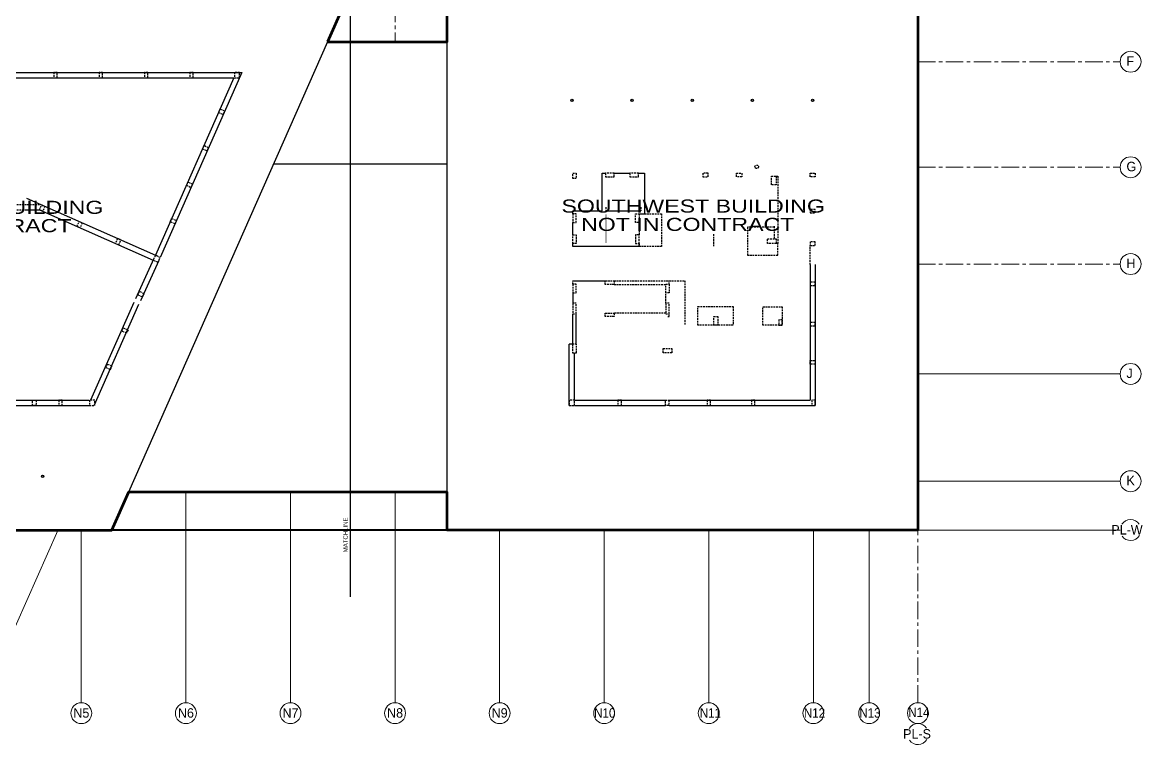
# Model space of a CAD drawing. Header units: inches. Extents: x -26500 to -19489, y -3216 to 2257.
# Drawn here: x -24144 to -20288, y -3216 to -732 of the extents above; entities that cross this region are included whole.
import ezdxf
from ezdxf.enums import TextEntityAlignment as Align

# ---------------------------------------------------------------- set-up
doc = ezdxf.new("R2010")
doc.units = ezdxf.units.IN
doc.header["$LTSCALE"] = 48
doc.header["$MEASUREMENT"] = 0
for name, pattern in [('A113$0$CENTER', [2, 1.25, -0.25, 0.25, -0.25]), ('NB - PH Mezzanine_plan$0$HIDDEN2', [0.1875, 0.125, -0.0625]), ('NB - PH Mezzanine_plan$0$PHANTOM2', [1.25, 0.625, -0.125, 0.125, -0.125, 0.125, -0.125])]:
    doc.linetypes.add(name, pattern=pattern)
for name, color, linetype in [('A113$0$A-ANNO-WEST', 8, 'Continuous'), ('A113$0$A-GRID-1DP0-15', 8, 'Continuous'), ('A113$0$A-GRID-GRDP0-15', 8, 'Continuous'), ('A113$0$C-PROP', 8, 'Continuous'), ('NB - PH Mezzanine_plan$0$stcbeams', 1, 'NB - PH Mezzanine_plan$0$HIDDEN2'), ('NB - PH Mezzanine_plan$0$STCCOLS1', 1, 'NB - PH Mezzanine_plan$0$HIDDEN2'), ('NB - PH Mezzanine_plan$0$STCCOLS2', 1, 'NB - PH Mezzanine_plan$0$HIDDEN2'), ('NB - PH Mezzanine_plan$0$STDROPS', 1, 'NB - PH Mezzanine_plan$0$HIDDEN2'), ('NB - PH Mezzanine_plan$0$STFLSLOPE', 1, 'NB - PH Mezzanine_plan$0$HIDDEN2'), ('NB - PH Mezzanine_plan$0$STMATCHLINE', 1, 'NB - PH Mezzanine_plan$0$HIDDEN2'), ('NB - PH Mezzanine_plan$0$STMETAL1', 1, 'NB - PH Mezzanine_plan$0$HIDDEN2'), ('NB - PH Mezzanine_plan$0$STREINFB', 1, 'NB - PH Mezzanine_plan$0$HIDDEN2'), ('NB - PH Mezzanine_plan$0$STSBEAMS1', 1, 'NB - PH Mezzanine_plan$0$HIDDEN2'), ('XREF', 7, 'Continuous')]:
    doc.layers.add(name, color=color, linetype=linetype)
doc.styles.add('A113$0$style-Arial', font='arial.ttf')
doc.styles.add('NB - PH Mezzanine_plan$0$au101s01', font='AU101S01.shx')

# ---------------------------------------------------------------- blocks, each defined once
blk = doc.blocks.new('A113')
at = {"layer": 'A113$0$A-ANNO-WEST', "lineweight": 30, "transparency": 33554687}
for p, q in [((-23093.1, -797.9), (-23779, -2347.1)), ((-22682, -2347.1), (-22682, -797.9)), ((-23279.2, -1218.4), (-22682, -1218.4))]:
    blk.add_line(p, q, dxfattribs=at)
at = {"layer": 'A113$0$A-ANNO-WEST', "lineweight": 53, "transparency": 33554687, "flags": 128}
blk.add_lwpolyline([(-23093.1, -797.9), (-22682, -797.9), (-22682, -676.9), (-21061, -676.9), (-21061, -2477.9), (-22682, -2477.9), (-22682, -2347.1), (-23779, -2347.1), (-23837.4, -2478.9), (-25502, -2478.9), (-25502, -2298.3), (-25518.8, -2282.5), (-25684.2, -2209.3), (-25076.1, -835.9), (-24911.1, -909), (-24842, -857.4), (-24842, -676.9), (-23039.5, -676.9), (-23093.1, -797.9)], close=True, dxfattribs=at)
at = {"layer": 'A113$0$A-GRID-1DP0-15', "lineweight": 13, "transparency": 33554687}
for centre in [(-20328.9, -866.9), (-20328.9, -1229.9), (-20328.9, -1562.9), (-20328.9, -1940.9), (-20328.9, -2309.9), (-23941, -3107.9), (-23581, -3107.9), (-23221, -3107.9), (-22861, -3107.9), (-22501, -3107.9), (-22141, -3107.9), (-21781, -3107.9), (-21421, -3107.9), (-21229, -3107.9), (-21061, -3107.9)]:
    blk.add_circle(centre, 36, dxfattribs=at)
for centre, start, end in [((-20328.9, -2477.9), 34.0743, 146.7799), ((-20328.9, -2477.9), 215.4208, 328.5678), ((-21060.8, -3179.9), 34.0743, 146.7799), ((-21060.8, -3179.9), 215.4208, 328.5678)]:
    blk.add_arc(centre, 36, start, end, dxfattribs=at)
at = {"layer": 'A113$0$A-GRID-GRDP0-15', "linetype": 'A113$0$CENTER', "lineweight": 0, "transparency": 33554687}
for p, q in [((-22861, 2113.2), (-22861, -797.9)), ((-21061, -3071.9), (-21061, 2112.4)), ((-21061, -866.9), (-20364.9, -866.9)), ((-21061, -1229.9), (-20364.9, -1229.9)), ((-21061, -1562.9), (-20364.9, -1562.9))]:
    blk.add_line(p, q, dxfattribs=at)
at = {"layer": 'A113$0$A-GRID-GRDP0-15', "lineweight": 0, "transparency": 33554687}
for p, q in [((-21061, -1940.9), (-20364.9, -1940.9)), ((-21061, -2309.9), (-20364.9, -2309.9)), ((-23581, -2347.1), (-23581, -3071.9)), ((-23221, -2347.1), (-23221, -3071.9)), ((-22861, -2347.1), (-22861, -3071.9)), ((-24199.7, -2880.7), (-24021.8, -2478.9)), ((-23941, -2478.9), (-23941, -3071.9)), ((-23836.9, -2477.9), (-22682, -2477.9)), ((-22501, -2477.9), (-22501, -3071.9)), ((-22141, -2477.9), (-22141, -3071.9)), ((-21781, -2477.9), (-21781, -3071.9)), ((-21421, -2477.9), (-21421, -3071.9)), ((-21229, -2477.9), (-21229, -3071.9)), ((-21061, -2477.9), (-20364.9, -2477.9))]:
    blk.add_line(p, q, dxfattribs=at)
at = {"layer": 'A113$0$C-PROP', "lineweight": 40, "transparency": 33554687, "flags": 128}
blk.add_lwpolyline([(-22682, -2477.9), (-23836.9, -2477.9)], dxfattribs=at)
at = {"layer": 'A113$0$A-ANNO-WEST', "lineweight": 53, "transparency": 33554687, "style": 'A113$0$style-Arial', "width": 1.266666}
for s, p in [('NORTHWEST BUILDING', (-24320.8, -1367.7)), ('SOUTHWEST BUILDING', (-21834.7, -1363.4)), ('NOT IN CONTRACT', (-24341.9, -1430.7)), ('NOT IN CONTRACT', (-21853.6, -1426.4))]:
    blk.add_text(s, height=45, dxfattribs=at).set_placement(p, align=Align.MIDDLE_CENTER)
at = {"layer": 'A113$0$A-GRID-1DP0-15', "lineweight": 13, "transparency": 33554687, "style": 'A113$0$style-Arial', "width": 0.95}
for s, p in [('F', (-20343.2, -880.7)), ('G', (-20343.2, -1243.7)), ('H', (-20343.2, -1576.7)), ('J', (-20343.2, -1954.7)), ('K', (-20343.2, -2323.7)), ('PL-W', (-20395.3, -2493.3)), ('N5', (-23968.5, -3123.3)), ('N6', (-23608.5, -3123.3)), ('N7', (-23248.5, -3123.3)), ('N8', (-22888.5, -3123.3)), ('N9', (-22528.5, -3123.3)), ('PL-S', (-21112, -3195.3))]:
    blk.add_text(s, height=32.5, dxfattribs=at).set_placement(p)
at = {"layer": 'A113$0$A-GRID-1DP0-15', "lineweight": 13, "transparency": 33554687, "style": 'A113$0$style-Arial', "width": 0.876923}
for s, p in [('N10', (-22139, -3123.3)), ('N11', (-21775.3, -3123.3)), ('N12', (-21417.1, -3123.3)), ('N13', (-21226.2, -3123.3)), ('N14', (-21057.8, -3121.1))]:
    blk.add_text(s, height=32.5, dxfattribs=at).set_placement(p, align=Align.CENTER)
blk = doc.blocks.new('NB - PH Mezzanine_plan')
at = {"layer": 'NB - PH Mezzanine_plan$0$stcbeams', "linetype": 'Continuous', "transparency": 33554687}
for p, q in [((-22147.7, -1250.4), (-22137, -1250.4)), ((-22147.7, -1379.3), (-22147.7, -1250.4)), ((-22107.5, -1250.3), (-22054, -1250.3)), ((-22024, -1250.3), (-22002.8, -1250.3)), ((-22002.8, -1250.3), (-22002.8, -1391.3)), ((-24129.5, -1336.6), (-23686.2, -1532.8)), ((-24129.2, -1376), (-24084.8, -1376)), ((-24084.8, -1376), (-23693.6, -1549.2)), ((-22249, -1379.3), (-22147.7, -1379.3)), ((-22249, -1389.9), (-22249, -1379.3)), ((-22135.7, -1379.3), (-22014.8, -1379.3)), ((-22249, -1461.9), (-22249, -1419.9)), ((-22002.8, -1391.3), (-22021, -1391.3)), ((-22249, -1502.3), (-22249, -1491.9)), ((-22021, -1502.4), (-22249, -1502.3)), ((-23691, -1543.6), (-23754.3, -1682.6)), ((-23674.6, -1551), (-23737.8, -1689.9)), ((-22249, -1620.8), (-22137.1, -1620.8)), ((-23907.9, -2029.6), (-23759.2, -1693.6)), ((-22249, -1661.9), (-22249, -1697.9)), ((-23896.1, -2047.6), (-23742.7, -1700.8)), ((-22249, -1837.9), (-22249, -1733.9)), ((-22237, -1837.9), (-22237, -1733.9)), ((-22250, -1837.9), (-22261.1, -1837.9)), ((-22261.1, -2049.1), (-22261.1, -1837.9)), ((-22243.1, -2031.1), (-22243.1, -1867.9)), ((-24206.7, -2031.2), (-23914.1, -2031.2)), ((-24206.7, -2049.2), (-23914.1, -2049.2))]:
    blk.add_line(p, q, dxfattribs=at)
at = {"layer": 'NB - PH Mezzanine_plan$0$stcbeams', "transparency": 33554687}
for p, q in [((-24181, -1358), (-24081, -1358)), ((-24181, -1376), (-24129.2, -1376)), ((-22135.7, -1367.4), (-22135.7, -1379.3)), ((-22014.8, -1367.3), (-22014.8, -1379.3)), ((-22021, -1419.9), (-22021, -1461.9)), ((-22021, -1491.9), (-22021, -1502.4)), ((-21432.5, -1564.1), (-21432.5, -1498.5)), ((-22249, -1631.9), (-22249, -1620.8)), ((-22107.2, -1620.8), (-21917, -1620.8)), ((-22107.2, -1632.8), (-21929, -1632.8)), ((-21917, -1631.9), (-21917, -1620.8)), ((-21929, -1731.8), (-22107.2, -1731.8))]:
    blk.add_line(p, q, dxfattribs=at)
at = {"layer": 'NB - PH Mezzanine_plan$0$stcbeams', "linetype": 'Continuous', "transparency": 33554687, "elevation": 0}
for points in [[(-24819.8, -1412.6), (-24602.5, -921.9), (-23415.8, -921.9), (-23686.2, -1532.8)], [(-24804.6, -1333.9), (-24614.3, -903.9), (-23388.2, -903.9), (-23669.8, -1540.1)]]:
    blk.add_lwpolyline(points, dxfattribs=at)
at = {"layer": 'NB - PH Mezzanine_plan$0$stcbeams', "transparency": 33554687}
for points in [[(-21549, -1260.9), (-21543.7, -1260.9), (-21543.7, -1491.9), (-21549, -1491.9)], [(-21555.7, -1432.6), (-21555.7, -1476.1)], [(-21921.4, -1743.8), (-21917, -1743.8), (-21917, -1733.9)]]:
    blk.add_lwpolyline(points, dxfattribs=at)
at = {"layer": 'NB - PH Mezzanine_plan$0$stcbeams', "linetype": 'Continuous', "transparency": 33554687}
for points in [[(-21432.5, -1564.1), (-21432.5, -2031.1)], [(-21414.5, -1564.1), (-21414.5, -2049.1)], [(-22243.6, -2031.1), (-21929.7, -2031.1)], [(-21917.7, -2031.1), (-21432.5, -2031.1)], [(-22243.1, -2049.1), (-21929.7, -2049.1)], [(-21917.7, -2049.1), (-21414.5, -2049.1)]]:
    blk.add_lwpolyline(points, dxfattribs=at)
at = {"layer": 'NB - PH Mezzanine_plan$0$STCCOLS1', "transparency": 33554687}
for points in [[(-24036, -921.9), (-24024, -921.9), (-24024, -903.9), (-24036, -903.9)], [(-23880, -921.9), (-23868, -921.9), (-23868, -903.9), (-23880, -903.9)], [(-23724, -921.9), (-23712, -921.9), (-23712, -903.9), (-23724, -903.9)], [(-23568, -921.9), (-23556, -921.9), (-23556, -903.9), (-23568, -903.9)], [(-23414.1, -921.9), (-23396.1, -921.9), (-23396.1, -903.9), (-23414.1, -903.9)], [(-21565, -1260.9), (-21549, -1260.9), (-21549, -1290.9), (-21565, -1290.9)], [(-23630.1, -1406), (-23613.7, -1413.3), (-23618.5, -1424.3), (-23635, -1417)], [(-22021, -1461.9), (-22033, -1461.9), (-22033, -1491.9), (-22021, -1491.9)], [(-23823.3, -1491.8), (-23812.3, -1496.6), (-23805.1, -1480.2), (-23816, -1475.3)], [(-21549, -1491.9), (-21579, -1491.9), (-21579, -1475.9), (-21549, -1475.9)], [(-23693.5, -1549.2), (-23677, -1556.5), (-23669.8, -1540.1), (-23686.2, -1532.8)], [(-23746.3, -1668.6), (-23729.9, -1675.9), (-23725, -1664.9), (-23741.5, -1657.6)], [(-22137.2, -1620.8), (-22107.2, -1620.8), (-22107.2, -1632.8), (-22137.2, -1632.8)], [(-22137.2, -1731.8), (-22107.2, -1731.8), (-22107.2, -1743.8), (-22137.2, -1743.8)], [(-21750, -1772.9), (-21764, -1772.9), (-21764, -1742.9), (-21750, -1742.9)], [(-23796.7, -1782.4), (-23780.2, -1789.7), (-23785.1, -1800.7), (-23801.6, -1793.4)], [(-21908, -1867.9), (-21938, -1867.9), (-21938, -1853.9), (-21908, -1853.9)], [(-23835.5, -1914.5), (-23851.9, -1907.2), (-23856.8, -1918.2), (-23840.3, -1925.5)], [(-24096.6, -2049.2), (-24108.6, -2049.2), (-24108.6, -2031.2), (-24096.6, -2031.2)], [(-24018.6, -2049.2), (-24006.6, -2049.2), (-24006.6, -2031.2), (-24018.6, -2031.2)], [(-23912.7, -2049.2), (-23894.7, -2049.2), (-23894.7, -2031.2), (-23912.7, -2031.2)], [(-21918.1, -2049.1), (-21930.1, -2049.1), (-21930.1, -2031.1), (-21918.1, -2031.1)], [(-21775, -2031.1), (-21787, -2031.1), (-21787, -2049.1), (-21775, -2049.1)], [(-21622, -2031.1), (-21634, -2031.1), (-21634, -2049.1), (-21622, -2049.1)]]:
    blk.add_lwpolyline(points, close=True, dxfattribs=at)
for points, elevation in [([(-23468.6, -1041.2), (-23452.2, -1048.5), (-23447.3, -1037.5), (-23463.8, -1030.2)], 0), ([(-23524.1, -1166.5), (-23507.6, -1173.7), (-23502.8, -1162.8), (-23519.2, -1155.5)], 0), ([(-22237, -1268.3), (-22249, -1268.3), (-22249, -1250.3), (-22237, -1250.3)], 0), ([(-22107, -1250.4), (-22137, -1250.4), (-22137, -1262.4), (-22107, -1262.4)], 0), ([(-22053, -1262.4), (-22023, -1262.4), (-22023, -1250.4), (-22053, -1250.4)], 0), ([(-21783.5, -1250.3), (-21801.5, -1250.3), (-21801.5, -1262.3), (-21783.5, -1262.3)], 0), ([(-21685.5, -1250.3), (-21667.5, -1250.3), (-21667.5, -1262.3), (-21685.5, -1262.3)], 0), ([(-21432.5, -1250.3), (-21414.5, -1250.3), (-21414.5, -1262.3), (-21432.5, -1262.3)], 0), ([(-23579.5, -1291.8), (-23563.1, -1299), (-23558.2, -1288), (-23574.7, -1280.8)], 0), ([(-24077.5, -1359.6), (-24066.6, -1364.4), (-24073.8, -1380.9), (-24084.8, -1376)], 0), ([(-21414.5, -1374.8), (-21432.5, -1374.8), (-21432.5, -1386.8), (-21414.5, -1386.8)], 0), ([(-23948.6, -1416.6), (-23937.6, -1421.5), (-23944.9, -1438), (-23955.9, -1433.1)], 0), ([(-22249, -1419.9), (-22237, -1419.9), (-22237, -1389.9), (-22249, -1389.9)], -0.3), ([(-22021, -1419.9), (-22033, -1419.9), (-22033, -1389.9), (-22021, -1389.9)], 0), ([(-22249, -1461.9), (-22237, -1461.9), (-22237, -1491.9), (-22249, -1491.9)], -0.3), ([(-21414.5, -1486.5), (-21432.5, -1486.5), (-21432.5, -1498.5), (-21414.5, -1498.5)], 0), ([(-22249, -1661.9), (-22237, -1661.9), (-22237, -1631.9), (-22249, -1631.9)], 0), ([(-21917, -1661.9), (-21929, -1661.9), (-21929, -1631.9), (-21917, -1631.9)], 0), ([(-21414.5, -1624.9), (-21432.5, -1624.9), (-21432.5, -1636.9), (-21414.5, -1636.9)], 0), ([(-22249, -1733.9), (-22237, -1733.9), (-22237, -1697.9), (-22249, -1697.9)], 0), ([(-21929, -1733.9), (-21917, -1733.9), (-21917, -1697.9), (-21929, -1697.9)], 0), ([(-21414.5, -1763.9), (-21432.5, -1763.9), (-21432.5, -1775.9), (-21414.5, -1775.9)], 0), ([(-22250, -1867.9), (-22236, -1867.9), (-22236, -1837.9), (-22250, -1837.9)], 0), ([(-21432.5, -1894.9), (-21414.5, -1894.9), (-21414.5, -1906.9), (-21432.5, -1906.9)], 0), ([(-22261.1, -2049.1), (-22243.1, -2049.1), (-22243.1, -2031.1), (-22261.1, -2031.1)], 0), ([(-22094, -2049.1), (-22082, -2049.1), (-22082, -2031.1), (-22094, -2031.1)], 0), ([(-21414.5, -2031.1), (-21426.5, -2031.1), (-21426.5, -2049.1), (-21414.5, -2049.1)], 0)]:
    blk.add_lwpolyline(points, close=True, dxfattribs=dict(at, elevation=elevation))
at = {"layer": 'NB - PH Mezzanine_plan$0$STCCOLS2', "transparency": 33554687}
blk.add_lwpolyline([(-21528.4, -1754.9), (-21540.4, -1754.9), (-21540.4, -1772.9), (-21528.4, -1772.9)], close=True, dxfattribs=at)
at = {"layer": 'NB - PH Mezzanine_plan$0$STDROPS', "transparency": 33554687}
for points in [[(-22002.8, -1389.9), (-21943.2, -1389.9), (-21943.2, -1502.4), (-22021, -1502.4), (-22021, -1491.9)], [(-21555.7, -1436.1), (-21648.2, -1436.1), (-21648.2, -1532.1), (-21543.7, -1532.1), (-21543.7, -1491.9)], [(-21917, -1620.8), (-21863.2, -1620.8), (-21863.2, -1772.9)], [(-21929, -1697.9), (-21929, -1661.9)], [(-21697.6, -1772.9), (-21818.6, -1772.9), (-21818.6, -1709.3), (-21697.6, -1709.3), (-21697.6, -1772.3)], [(-21528.4, -1772.9), (-21594.4, -1772.9), (-21594.4, -1709.9), (-21528.4, -1709.9), (-21528.4, -1772.9)]]:
    blk.add_lwpolyline(points, dxfattribs=at)
at = {"layer": 'NB - PH Mezzanine_plan$0$STFLSLOPE', "transparency": 33554687}
blk.add_circle((-21616, -1228.2), 6, dxfattribs=at)
at = {"layer": 'NB - PH Mezzanine_plan$0$STMATCHLINE', "linetype": 'NB - PH Mezzanine_plan$0$PHANTOM2', "transparency": 33554687, "const_width": 5}
blk.add_lwpolyline([(-23015.3, -2708), (-23015.3, -462.9)], dxfattribs=at)
at = {"layer": 'NB - PH Mezzanine_plan$0$STMETAL1', "linetype": 'Continuous', "transparency": 33554687}
for centre, radius in [((-22252.1, -999.5), 4), ((-22252.1, -999.5), 3.5), ((-22045, -999.5), 4), ((-22045, -999.5), 3.5), ((-21837.8, -999.5), 4), ((-21837.8, -999.5), 3.5), ((-21630.7, -999.5), 4), ((-21630.7, -999.5), 3.5), ((-21423.5, -999.5), 4), ((-21423.5, -999.5), 3.5), ((-24074.3, -2293.2), 4), ((-24074.3, -2293.2), 3.5)]:
    blk.add_circle(centre, radius, dxfattribs=at)
at = {"layer": 'NB - PH Mezzanine_plan$0$STREINFB', "transparency": 33554687}
blk.add_lwpolyline([(-21763.7, -1501.8), (-21763.7, -1457.2)], dxfattribs=at)
at = {"layer": 'NB - PH Mezzanine_plan$0$STSBEAMS1', "linetype": 'Continuous', "ltscale": 0.4, "transparency": 33554687, "const_width": 2}
blk.add_lwpolyline([(-22135.1, -1490.4), (-22135.1, -1391.3)], dxfattribs=at)
at = {"layer": 'NB - PH Mezzanine_plan$0$STMATCHLINE', "transparency": 33554687, "style": 'NB - PH Mezzanine_plan$0$au101s01'}
blk.add_text('MATCHLINE', height=15, rotation=90, dxfattribs=at).set_placement((-23024.1, -2494.5), align=Align.CENTER)

msp = doc.modelspace()

# ---------------------------------------------------------------- block references
at = {"layer": 'XREF'}
for name in ['A113', 'NB - PH Mezzanine_plan']:
    msp.add_blockref(name, (0, 0), dxfattribs=at)

doc.saveas('drawing.dxf')
